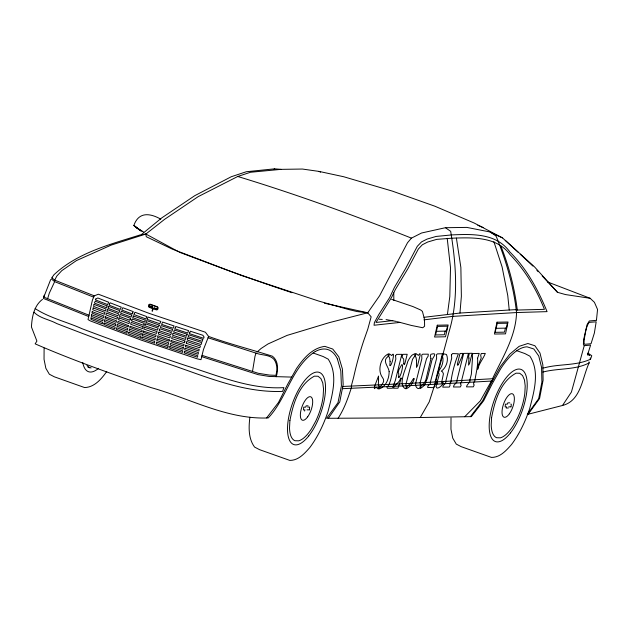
<?xml version="1.0" encoding="UTF-8"?>
<svg xmlns="http://www.w3.org/2000/svg" width="629" height="629" viewBox="0 0 629 629"><rect width="100%" height="100%" fill="white"/><g stroke="black" fill="none" stroke-linecap="round" stroke-linejoin="round"><path stroke-width="0.94" d="M44.101 348.073L44.046 359.34L45.838 368.256L49.337 374.216L54.322 376.81L84.585 387.558C94.46 387.33 101.489 378.941 106.757 371.464M451.017 417.939L450.962 429.206L452.746 438.122L456.253 444.082L461.238 446.684L491.493 457.425C500.181 457.495 506.274 450.474 511.558 444.483C519.617 433.688 525.333 421.422 529.657 408.708C533.927 392.024 540.075 371.857 529.901 356.179L524.916 353.577L516.661 350.652M415.675 383.344L415.541 384.162C415.101 387.723 420.125 391.513 420.424 385.443L420.093 382.802L426.533 358.64L428.097 356.218L428.302 354.166L422.688 354.182L421.737 354.937L421.855 358.734L415.667 383.344M50.674 279.559L43.786 297.14L89.027 315.239L88.005 319.571L90.372 320.932L141.25 340.124L197.144 358.829L200.997 359.678L203.482 349.465L208.6 336.436L205.416 332.23L149.387 313.462L98.368 294.223L94.256 295.842L54.715 280.149L52.333 278.167C51.46 277.019 53.363 276.249 53.772 274.92C77.406 252.669 110.154 244.429 140.306 234.876L145.881 234.027L164.57 219.348L198.174 196.641L237.754 176.482L250.491 172.26L281.014 169.358L302.423 169.044L319.084 171.418L343.701 176.741L392.244 191.074L434.82 206.186L474.132 223.004L502.524 237.904L518.099 252.229M393.833 300.395L393.77 292.902M309.437 409.982L309.602 407.191M511.118 406.994L511.283 404.203L510.842 404.046M424.04 317.299L459.948 313.045L461.371 296.314L460.868 267.451L456.395 238.108M52.121 278.498L51.916 277.696M596.473 320.043L597.55 309.46L594.421 302.313L590.144 298.288L547.482 281.926M249.878 417.263C248.659 427.272 248.274 438.586 254.572 447.07L259.557 449.672L289.812 460.412C298.5 460.483 304.593 453.462 309.877 447.471C317.936 436.675 323.66 424.41 327.976 411.696C332.246 395.012 338.394 374.845 328.22 359.167L323.235 356.564L313.148 352.987M252.473 371.597L255.012 356.195L256.058 353.144C261.923 355.464 269.55 354.442 274.095 359.474C277.365 364.065 277.373 370.127 275.887 375.364L269.471 375.073L258.315 373.296L202.011 355.354M89.027 315.239L92.392 300.135L94.256 295.842M276.249 376.732C278.27 369.962 278.639 360.928 272.404 356.195C251.293 349.551 229.546 343.992 208.6 336.436M406.114 383.596C405.383 385.593 407.411 386.709 405.398 388.777C397.41 384.382 406.42 367.776 407.734 361.589A16.205 6.557 -73.1 0 1 412.207 355.031L415.164 353.561L414.409 356.588L412.561 359.214L406.114 383.588L493.671 378.674M436.44 331.318L435.582 334.95L444.341 334.754L445.19 331.113L446.527 330.65L447.486 326.199L437.548 326.412L436.44 331.318L445.19 331.113M447.408 314.508L449.806 296.542L450.513 267.655L447.211 238.305M495.298 331.53L497.287 323.392L507.328 323.212L506.589 327.591L505.433 328.149L504.466 332.167L495.102 332.332M435.433 382.919L435.134 381.96L442.407 353.757L437.462 353.868L436.534 354.63L436.612 358.42L430.346 382.228C431.392 384.492 427.162 385.105 427.641 387.448L433.42 387.645L434.836 386.324L434.458 384.17L436.007 382.849L435.685 381.929L438.201 371.684L449.161 331.381C458.777 299.137 456.111 264.762 450.789 232.007L450.702 231.338L445.403 227.714L421.595 232.997L411.437 238.132L407.513 242.739L379.633 295.693L367.729 312.786L329.399 322.614L287.083 335.391L268.033 343.945L261.027 348.537L257.127 351.996M152.037 311.025L152.863 308.21M152.383 311.151L153.209 308.336M304.593 411.036L304.931 409.888L303.469 409.904L303.713 407.16L305.733 407.136L306.111 405.847L308.1 405.823M42.489 299.349C33.974 305.804 31.945 317 31.45 327.017L36.914 341.091L35.145 343.843C72.956 360.362 112.017 373.925 150.936 387.574C189.714 398.291 226.983 419.677 268.245 417.939C287.131 398.015 291.392 367.006 315.302 351.462M47.576 298.861L49.345 293.075L54.652 281.65L93.682 297.171M596.3 320.35L589.294 320.971L587.085 324.666L583.602 339.833L583.39 344.385L584.231 345.675L571.423 392.032L562.515 405.477L527.259 414.464L538.676 398.7L541.907 381.984L541.545 367.25L538.731 355.959L533.832 349.001L527.071 346.831A70.959 27.849 -73.2 0 0 500.676 368.751L492.208 383.824L483.67 400.704L471.325 416.626L398.039 417.908L326.616 418.301L337.985 402.67L341.405 385.923L340.808 370.858L337.419 359.096M587.51 355.047L590.615 345.069L584.231 345.675M562.515 405.477C581.204 400.744 582.163 377.699 589.153 362.886L589.003 361.848M542.835 368.02L544.643 367.745C559.495 363.766 576.423 365.866 590.505 359.214L590.136 357.972M441.81 381.551L443.429 373.854L442.596 371.873L441.306 371.134C446.26 367.761 448.964 360.016 446.448 354.481L443.233 353.742L442.549 356.525C443.932 360.645 442.116 366.998 439.168 370.182L438.507 372.863L439.121 373.87L438.987 375.592L437.202 381.834C438.169 383.729 434.749 385.561 436.715 387.771L437.171 388.101C439.765 388.242 444.145 383.706 442.989 381.654L441.873 383.108L441.959 381.544M590.505 359.214L591.787 355.739L587.958 353.081M458.431 364.482L462.079 356.446L462.826 353.412L460.011 353.451L457.472 363.704L457.354 364.875L457.7 365.323L458.242 364.899M43.818 296.078L44.415 295.182M54.715 280.149L56.814 276.045L61.728 270.706L76.408 260.603L111.105 245.121L145.881 234.027L178.699 251.828M338.072 418.356C344.409 408.606 348.128 397.874 351.58 387.047L351.281 386.096L353.655 377.219A156.33 65.691 -73 0 1 363.617 341.02L367.816 329.061L371.149 316.819L367.729 312.786L324.438 303.217M420.306 417.42L429.222 401.9L434.93 384.146L436.007 382.849L435.457 382.864M328.362 418.309L339.746 401.923L343.167 384.547L342.569 371.912L342.388 368.956L338.787 356.8L332.749 349.056L324.847 346.367C312.078 348.018 303.398 358.616 296.495 368.563L287.712 384.201L278.482 402.474L266.641 417.884M528.14 414.267L539.564 398.519L543.094 380.223L542.858 364.844L539.989 353.034L534.909 345.761L527.88 343.505L519.137 346.335L509.749 354.206L500.409 366.51L491.65 382.298L482.647 400.736L470.421 416.634M464.729 416.72L480.391 400.791L491.398 381.064L492.578 380.301L492.499 378.737C502.485 357.547 515.882 336.625 516.543 312.55L516.543 312.471C513.657 286.659 506.4 261.578 496.698 237.55L495.959 236.001L491.501 232.856M274.134 169.295L274.621 168.831L281.014 169.358M141.501 234.507L161.629 217.98L194.778 195.666L231.299 176.725L246.348 171.733L274.621 168.831M589.153 362.886C575.252 370.237 557.923 368.028 542.921 372.061M44.675 296.314L43.637 296.573L43.377 298.413L88.713 316.552M392.795 320.617L376.008 322.457L391.529 297.478L395.232 289.749L407.922 268.63L418.324 249.053L422.326 244.783L427.689 242.023L436.691 239.366L452.369 238.171C472.332 237.503 496.816 236.362 510.017 254.588C525.184 270.148 536.388 289.254 544.439 309.342L517.297 310.042L514.821 309.672L459.948 313.045M400.075 322.402L374.035 325.248L374.404 322.543L378.87 314.437L389.666 297.509L394.414 287.39L405.508 268.685L417.286 246.324L421.493 241.929L427.005 239.114L436.086 236.441L451.811 234.908C472.631 233.996 496.58 233.123 509.993 252.119C526.788 268.787 538.172 289.922 547.065 311.63L516.543 312.55L452.77 316.379L423.836 319.87M492.365 381.009L415.156 385.357L342.365 388.675L342.836 386.458L406.507 383.572M307.723 407.105L309.169 407.034M505.433 328.149L496.084 328.314M445.403 227.714L466.804 227.399L489.22 231.818L502.524 237.904M509.781 402.827L507.792 402.859L507.414 404.14L505.394 404.172L505.15 406.916L506.604 406.9L506.274 408.048L508.35 408.017M307.007 409.856L308.996 409.825M508.688 406.869L510.677 406.837M291.754 377.093L269.165 376.441L258.102 374.64L201.705 356.667M386.072 319.587L396.474 321.466M87.95 367.218L91.158 367.902M379.334 319.28L382.267 319.43M367.729 312.786L357.091 311.559L349.009 309.641L318.471 300.992L241.52 275.518L172.189 249.068L146.235 236.701L145.881 234.027M590.144 298.288L565.502 294.569L557.483 292.312L542.19 275.974M397.41 321.71L411.429 325.452L422.751 327.74L424.599 326.239L424.512 319.406L422.421 311.394L420.636 309.971L412.978 306.59L391.6 299.333M237.754 176.482C296.542 194.33 354.363 215.425 411.437 238.132M256.058 353.144L208.026 337.765M169.492 324.415L174.068 325.924L173.077 328.228L161.574 324.344L162.652 322.064L169.476 324.407M268.905 284.937L292.013 292.721M267.993 284.623L226.33 269.817L179.564 252.292M152.147 307.219L149.49 306.284L149.993 305.529L149.301 306.284L151.951 307.227M154.357 308.006L157.006 308.949L154.168 308.013M160.78 219.151C149.765 212.948 138.639 211.753 133.859 225.457L140.605 230.819L133.859 225.457L137.665 228.469M477.804 225.268L483.174 227.549M319.084 171.418L320.562 172.181M137.649 228.39L143.679 232.077M588.304 354.685L589.782 355.589L587.745 353.561M54.652 281.65L51.389 279.04M142.327 231.425L135.266 226.81L136.611 227.745M35.138 308.58C49.432 317.889 66.595 321.828 82.069 328.731C116.656 341.893 151.565 354.182 186.679 365.866C218.342 375.725 250.004 389.634 283.907 387.621L282.602 391.403C237.196 393.156 195.611 371.59 153.114 359.01C120.674 348.065 88.658 335.894 56.72 323.55C49.353 319.477 40.036 318.423 33.997 312.22M86.928 365.575L89.79 367.871M505.26 240.325L534.556 266.916L557.483 292.312M520.222 254.187L532.881 266.028M536.867 270.289L538.196 271.712M500.912 246.159C509.12 266.617 514.561 288.176 517.297 310.042M493.875 241.615L502.084 266.885L507.768 295.599L509.231 310.034M315.294 351.54A67.217 28.557 -73.5 0 1 337.451 359.025M98.556 368.327A38.275 14.947 -70.5 0 1 82.761 362.501M584.223 339.188L584.042 343.237L584.742 344.315L591.04 343.717L594.358 333.079L596.182 321.82L589.145 322.378C585.701 327.143 585.45 333.59 584.223 339.188M416.555 360.527L416.469 367.43L417.585 365.52L420.172 355.094L419.952 353.522L418.379 355.385L416.013 353.577L415.266 356.612L415.989 357.296L416.555 360.527M389.147 371.66C389.115 378.54 386.08 386.764 379.035 388.974C380.175 385.325 386.348 382.015 382.408 377.439C377.148 370.387 380.655 357.358 388.549 353.757L387.834 356.643C381.827 361.077 388.761 366.644 389.147 371.66M403.818 363.499L404.085 364.647L404.997 363.169L407.199 354.292L402.796 354.331L402.073 357.264L403.7 359.073L403.818 363.499M378.556 379.625L378.351 384.586L379.24 386.237L378.21 388.981L376.032 387.22L374.389 388.698L374.436 386.788L378.532 376.048L378.556 379.625M468.927 358.058L468.542 365.15L469.58 363.515L472.143 353.27L469.336 353.317L468.581 356.344L468.927 358.058M91.056 317.897L90.977 319.39L102.37 323.849L102.558 322.323L91.056 317.897M289.906 420.612L289.521 428.019A34.225 13.366 -70.5 0 0 295.017 440.725L298.657 440.819A34.225 13.366 -70.5 0 0 311.638 428.601L315.664 421.288A34.225 13.366 -70.5 0 0 323.141 396.364L323.534 388.958L322.763 382.88L320.884 378.548L318.03 376.252L314.39 376.158C298.626 384.555 293.028 404.188 289.906 420.612M491.587 417.625L491.202 425.031A34.225 13.366 -70.5 0 0 496.698 437.737L500.338 437.831A34.225 13.366 -70.5 0 0 513.319 425.613L517.345 418.301A34.225 13.366 -70.5 0 0 524.822 393.377L525.207 385.97L524.444 379.892L522.565 375.56L519.711 373.264L516.071 373.17C500.307 381.567 494.709 401.2 491.587 417.625M398.676 376.441L398.613 377.62C400.476 378.1 404.101 363.892 401.805 364.6L398.943 369.663L398.22 372.572L398.802 373.791L398.676 376.441M477.6 358.2C478.134 366.023 475.894 373.61 474.777 381.103L473.763 382.471L473.598 384.162L474.203 384.917L473.338 386.843L466.49 386.882C466.891 384.696 468.975 383.328 469.997 381.316L469.839 380.034L471.365 374.161L472.568 357.303L472.237 355.267L472.78 353.584L479.219 353.388L477.6 358.2M477.954 365.976L477.733 369.247C478.999 363.405 483.371 358.648 485.289 353.412L481.24 353.506L480.705 355.346L481.201 358.019L477.954 365.976M390.114 361.628L389.815 365.606C391.867 366.959 395.617 349.056 391.812 355.589L389.375 353.883L388.691 356.635L389.54 357.626L390.114 361.628M414.118 378.902C413.111 382.919 410.202 387.149 406.295 388.769L407.372 385.829L409.935 384.146L413.316 378.8L413.788 378.454L414.118 378.902M430.959 358.593L425.849 379.932L424.119 383.446L421.383 385.42L420.227 388.58C422.224 387.173 425.479 385.09 425.629 382.495L427.563 377.832L431.62 361.471C431.573 358.373 439.207 351.863 430.873 354.284L430.338 356.053L430.959 358.593M168.108 346.013L167.935 347.64L163.147 346.092L156.322 343.741L156.511 342.09L168.108 346.013M169.869 346.587L169.696 348.207L182.559 352.366L182.732 350.825L169.869 346.587M184.368 352.075L184.273 352.924L197.498 357.201L197.813 355.794L184.454 351.391L184.368 352.075M127.16 331.672L126.979 333.323L116.451 329.36L116.64 327.74L127.16 331.672M128.843 332.293L128.654 333.944L140.566 338.316L140.754 336.664L128.843 332.293M142.012 337.113L141.832 338.764L154.537 343.127L154.718 341.476L142.012 337.113M103.966 323.463L103.848 324.43L114.934 328.763L115.123 327.151L104.037 322.889L103.966 323.463M395.547 355.684L395.853 358.931L390.546 380.325L388.808 385.16L386.969 387.016L387.33 388.266L392.472 388.227L395.389 380.286L401.829 354.339L396.687 354.379L395.547 355.684M451.441 354.882L451.724 358.121L445.764 381.347C446.637 383.651 442.525 384.696 442.761 387.149L449.318 387.063L450.057 385.318L449.79 383.305L450.875 382.18C452.078 372.863 454.924 362.335 458.407 353.812L452.566 353.561L451.441 354.882M460.774 382.715L460.601 384.327L461.206 385.082L460.365 386.961L453.47 387.016L454.028 385.176L457 381.905L456.827 380.773L463.691 353.396L468.448 353.325L461.607 380.498L461.78 381.685L460.774 382.715M437.249 325.217L434.568 337.01L445.481 336.774L448.17 324.981L437.249 325.217M496.989 322.197L494.457 334.046L505.512 333.857L508.035 322.009L496.989 322.197M401.302 378.21L397.992 388.187L393.455 388.219C394.564 384.201 399.792 382.935 400.547 378.092L401.302 378.21M91.622 314.704L91.284 316.332L102.834 320.766L103.195 319.155L91.622 314.704M92.243 311.654L91.952 313.077L103.557 317.535L103.927 315.978L92.243 311.654M183.33 347.648L182.992 349.268L170.152 345.038L170.514 343.418L183.33 347.648M185.052 348.214L184.706 349.834L198.104 354.245L198.473 352.633L185.052 348.214M115.414 325.452L104.312 321.34L104.673 319.721L115.744 323.974L115.414 325.452M169.35 339.951L169.075 341.209L157.502 337.293L157.871 335.737L169.35 339.951M171.112 340.525L170.836 341.791L183.684 346.021L184.03 344.456L171.112 340.525M185.689 345.242L185.398 346.587L198.843 351.021L199.22 349.465L185.689 345.242M117.277 324.564L116.923 326.184L127.435 330.115L127.797 328.495L117.277 324.564M128.426 325.657L128.159 326.883L117.654 322.952L118.032 321.395L128.426 325.657M129.48 329.116L129.118 330.736L141.022 335.108L141.383 333.488L129.48 329.116M130.109 326.27L129.833 327.497L141.745 331.868L142.107 330.311L130.109 326.27M142.649 333.936L142.288 335.556L154.993 339.919L155.355 338.3L142.649 333.936M143.278 331.09L143.003 332.316L155.717 336.68L156.078 335.123L143.278 331.09M157.14 338.913L156.786 340.533L168.375 344.448L168.737 342.829L157.14 338.913M105.342 316.772L105.043 318.109L116.137 322.37L116.507 320.814L105.342 316.772M93.21 307.911L92.77 309.783L104.406 314.272L104.949 312.448L93.21 307.911M94.051 304.397L93.572 306.386L105.42 310.962L106.026 309.028L94.051 304.397M202.79 339.401L202.294 341.35L188.236 336.719L188.92 334.832L202.79 339.401M184.737 341.854L184.494 342.75L171.654 338.512L172.165 336.688L185.02 340.918L184.737 341.854M130.211 319.257L129.92 320.295L119.463 316.387L120.084 314.445L130.549 318.353L130.211 319.257M131.886 319.87L131.603 320.908L143.506 325.287L144.135 323.345L132.232 318.966L131.886 319.87M143.09 326.773L142.586 328.605L130.675 324.226L131.186 322.402L143.09 326.773M144.356 327.222L143.844 329.053L156.55 333.409L157.061 331.585L144.356 327.222M145.055 324.698L144.772 325.736L157.478 330.099L158.107 328.157L145.401 323.793L145.055 324.698M159.554 329.675L159.271 330.712L170.789 334.604L171.418 332.67L159.9 328.77L159.554 329.675M117.497 317.283L116.994 319.107L105.892 314.846L106.435 313.022L117.497 317.283M119.03 317.865L118.519 319.697L129 323.613L129.503 321.789L119.03 317.865M158.854 332.206L158.343 334.03L169.885 337.93L170.396 336.106L158.854 332.206M186.373 342.726L186.215 343.316L199.786 347.774L200.486 345.997L186.758 341.492L186.373 342.726M149.002 304.703L148.491 306.441L149.073 307.29L156.479 309.916L157.651 309.617L158.162 307.88L157.565 306.826L149.922 304.106L149.002 304.703M149.529 304.829L149.026 306.559L149.458 306.999L157.179 309.405L157.651 307.785L157.014 306.991L150.064 304.444L149.529 304.829M152.391 305.725L152.194 306.386L152.391 305.725M172.991 333.763L172.566 335.186L185.469 339.424L186.05 337.482L173.179 333.244L172.991 333.763M187.78 338.048L187.198 339.99L201.052 344.535L201.783 342.64L187.78 338.048M107.504 309.594L106.899 311.536L117.938 315.797L118.574 313.855L107.504 309.594M187.041 334.699L186.514 336.153L173.659 331.915L174.375 330.028L187.206 334.266L187.041 334.699M107.166 305.93L106.498 307.707L94.381 303.044L95.246 301.228L107.166 305.93M108.526 306.826L107.984 308.273L119.085 312.542L119.801 310.655L108.691 306.394L108.526 306.826M172.613 329.462L171.914 331.341L160.403 327.45L161.11 325.57L172.613 329.462M175.239 327.709L174.831 328.81L187.662 333.048L188.614 330.65L175.798 326.49L175.239 327.709M189.816 332.427L189.376 333.614L203.112 338.143L203.623 338.292L204.103 337.073L202.884 335.273L190.335 331.208L189.816 332.427M95.773 299.027L95.451 299.891L107.669 304.609L108.652 302.211L97.833 297.981L95.773 299.027M131.768 315.153L131.052 317.032L120.595 313.124L121.318 311.253L131.768 315.153M133.364 315.986L132.735 317.645L144.639 322.024L145.354 320.137L133.364 315.986M159.239 325.169L158.61 326.828L145.904 322.473L146.62 320.586L159.239 325.169M132.633 312.865L132.232 313.926L121.79 310.018L122.804 307.723L133.309 311.646L132.633 312.865M134.315 313.478L133.914 314.539L145.818 318.911L146.895 316.639L134.983 312.267L134.315 313.478M147.485 318.298L147.084 319.359L159.79 323.723L160.859 321.45L148.161 317.087L147.485 318.298M109.611 304.004L109.155 305.175L120.265 309.437L121.263 307.133L110.138 302.793L109.611 304.004M307.707 416.791A12.431 4.851 -70.5 0 0 311.19 397.048A12.431 4.851 -70.5 0 0 300.686 411.625A12.431 4.851 -70.5 0 0 307.707 416.791M308.76 435.921A38.275 14.947 -70.5 0 0 321.781 374.035A38.275 14.947 -70.5 0 0 289.041 415.517A38.275 14.947 -70.5 0 0 308.76 435.921M509.38 413.803A12.431 4.851 -70.5 0 0 512.871 394.061A12.431 4.851 -70.5 0 0 502.359 408.63A12.431 4.851 -70.5 0 0 509.38 413.803M510.441 432.933A38.275 14.947 -70.5 0 0 523.462 371.039A38.275 14.947 -70.5 0 0 490.714 412.53A38.275 14.947 -70.5 0 0 510.441 432.933"/></g></svg>
